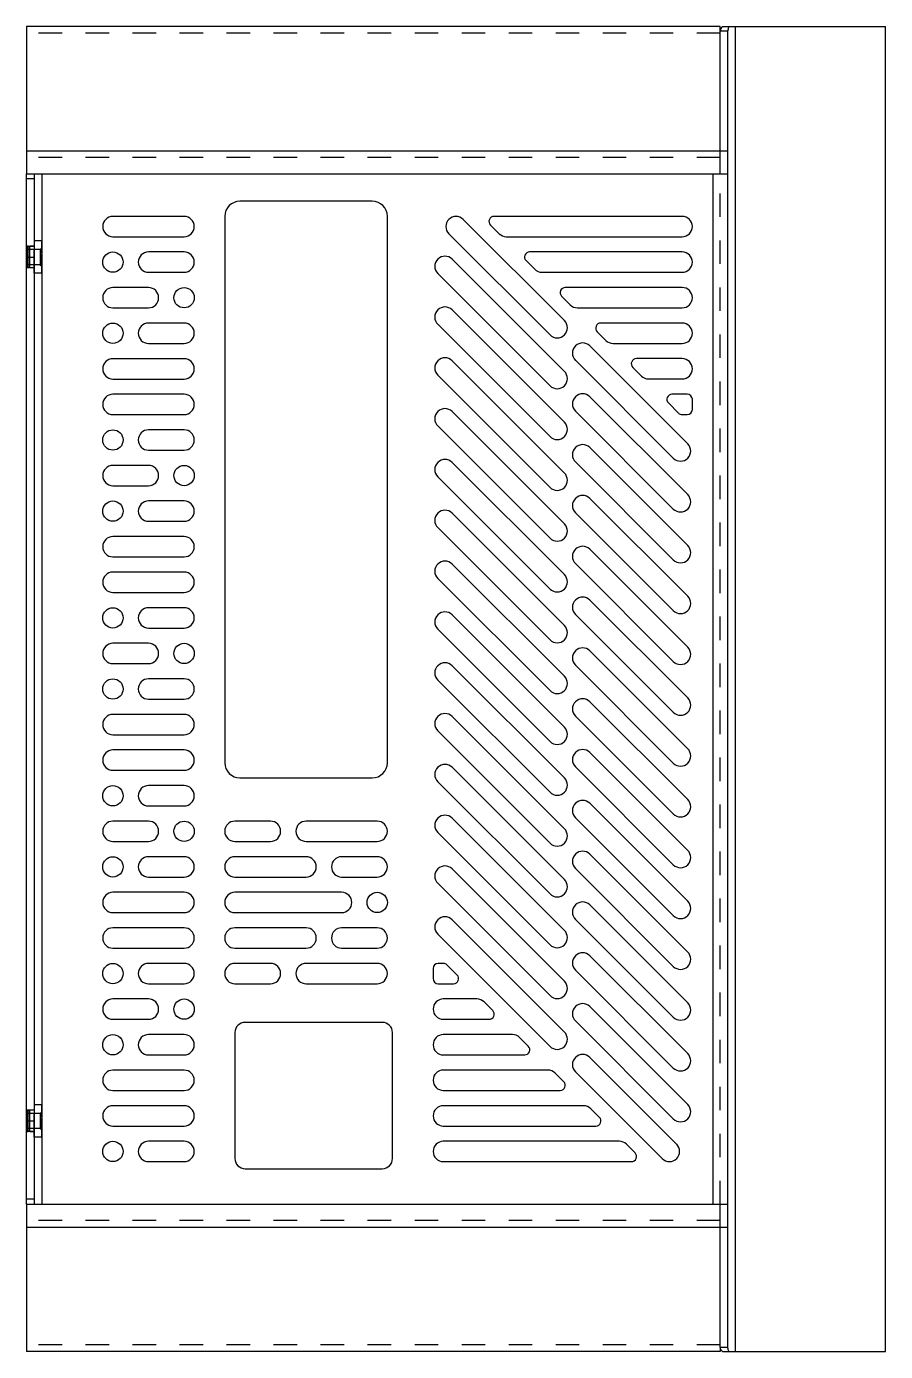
# Model space of a CAD drawing. Header units: millimetres. Extents: x -177 to 18421, y -5017 to 3255.
# Drawn here: x 9648.3 to 9817.3, y 1479.3 to 1740 of the extents above; entities that cross this region are included whole.
import ezdxf

# ---------------------------------------------------------------- set-up
doc = ezdxf.new("R2010")
doc.units = ezdxf.units.MM
doc.header["$LTSCALE"] = 46.255
doc.linetypes.add('HIDDEN', pattern=[0.2, 0.1, -0.1])
doc.layers.get('0').update_dxf_attribs({"linetype": 'CONTINUOUS'})
doc.layers.add('02___PRT_ALL_AXES', color=7, linetype='CONTINUOUS')
doc.layers.add('DEFAULT_2', color=8, linetype='HIDDEN')

msp = doc.modelspace()

# ---------------------------------------------------------------- linework, layer by layer
at = {"color": 7, "linetype": 'Continuous'}
for p, q in [((9648.256, 1739.999), (9648.256, 1711.016)), ((9784.756, 1739.999), (9648.256, 1739.999)), ((9784.756, 1739.133), (9784.756, 1739.999)), ((9784.756, 1739.133), (9786.256, 1739.133)), ((9785.157, 1739.999), (9817.256, 1739.999)), ((9786.256, 1480.133), (9786.256, 1739.133)), ((9787.756, 1479.267), (9787.756, 1739.999)), ((9817.256, 1479.267), (9817.256, 1739.999)), ((9648.256, 1715.52), (9786.256, 1715.52)), ((9648.256, 1711.016), (9786.256, 1711.016)), ((9649.756, 1711.016), (9649.756, 1508.25)), ((9651.256, 1711.016), (9651.256, 1694.633)), ((9783.256, 1711.016), (9783.256, 1508.25)), ((9649.756, 1710.016), (9648.256, 1710.016)), ((9716.256, 1705.633), (9690.256, 1705.633)), ((9679.256, 1702.633), (9665.256, 1702.633)), ((9687.256, 1702.633), (9687.256, 1595.133)), ((9719.256, 1595.133), (9719.256, 1702.633)), ((9777.256, 1702.636), (9740.241, 1702.636)), ((9754.084, 1682.136), (9734.17, 1702.05)), ((9739.534, 1700.929), (9741.241, 1699.222)), ((9665.256, 1698.633), (9679.256, 1698.633)), ((9731.341, 1699.222), (9751.256, 1679.308)), ((9742.655, 1698.636), (9777.256, 1698.636)), ((9679.256, 1695.633), (9672.256, 1695.633)), ((9777.256, 1695.636), (9747.241, 1695.636)), ((9754.084, 1672.136), (9731.998, 1694.222)), ((9746.534, 1693.929), (9748.241, 1692.222)), ((9651.256, 1691.458), (9651.256, 1524.633)), ((9672.256, 1691.633), (9679.256, 1691.633)), ((9729.17, 1691.394), (9751.256, 1669.308)), ((9749.655, 1691.636), (9777.256, 1691.636)), ((9672.256, 1688.633), (9665.256, 1688.633)), ((9777.256, 1688.636), (9754.241, 1688.636)), ((9665.256, 1684.633), (9672.256, 1684.633)), ((9753.534, 1686.929), (9755.241, 1685.222)), ((9756.655, 1684.636), (9777.256, 1684.636)), ((9754.084, 1662.136), (9731.998, 1684.222)), ((9679.256, 1681.633), (9672.256, 1681.633)), ((9729.17, 1681.394), (9751.256, 1659.308)), ((9760.534, 1679.929), (9762.241, 1678.222)), ((9777.256, 1681.636), (9761.241, 1681.636)), ((9672.256, 1677.633), (9679.256, 1677.633)), ((9778.341, 1657.879), (9759.084, 1677.136)), ((9763.655, 1677.636), (9777.256, 1677.636)), ((9679.256, 1674.633), (9665.256, 1674.633)), ((9754.084, 1652.136), (9731.998, 1674.222)), ((9756.256, 1674.308), (9775.513, 1655.05)), ((9777.256, 1674.636), (9768.241, 1674.636)), ((9729.17, 1671.394), (9751.256, 1649.308)), ((9767.534, 1672.929), (9769.241, 1671.222)), ((9665.256, 1670.633), (9679.256, 1670.633)), ((9770.655, 1670.636), (9777.256, 1670.636)), ((9679.256, 1667.633), (9665.256, 1667.633)), ((9778.341, 1647.879), (9759.084, 1667.136)), ((9778.256, 1667.636), (9775.241, 1667.636)), ((9779.256, 1664.636), (9779.256, 1666.636)), ((9665.256, 1663.633), (9679.256, 1663.633)), ((9754.084, 1642.136), (9731.998, 1664.222)), ((9756.256, 1664.308), (9775.513, 1645.05)), ((9774.534, 1665.929), (9776.534, 1663.929)), ((9777.241, 1663.636), (9778.256, 1663.636)), ((9729.17, 1661.394), (9751.256, 1639.308)), ((9679.256, 1660.633), (9672.256, 1660.633)), ((9672.256, 1656.633), (9679.256, 1656.633)), ((9778.341, 1637.879), (9759.084, 1657.136)), ((9672.256, 1653.633), (9665.256, 1653.633)), ((9754.084, 1632.136), (9731.998, 1654.222)), ((9756.256, 1654.308), (9775.513, 1635.05)), ((9729.17, 1651.394), (9751.256, 1629.308)), ((9665.256, 1649.633), (9672.256, 1649.633)), ((9679.256, 1646.633), (9672.256, 1646.633)), ((9778.341, 1627.879), (9759.084, 1647.136)), ((9672.256, 1642.633), (9679.256, 1642.633)), ((9754.084, 1622.136), (9731.998, 1644.222)), ((9756.256, 1644.308), (9775.513, 1625.05)), ((9729.17, 1641.394), (9751.256, 1619.308)), ((9679.256, 1639.633), (9665.256, 1639.633)), ((9665.256, 1635.633), (9679.256, 1635.633)), ((9778.341, 1617.879), (9759.084, 1637.136)), ((9679.256, 1632.633), (9665.256, 1632.633)), ((9754.084, 1612.136), (9731.998, 1634.222)), ((9756.256, 1634.308), (9775.513, 1615.05)), ((9729.17, 1631.394), (9751.256, 1609.308)), ((9665.256, 1628.633), (9679.256, 1628.633)), ((9778.341, 1607.879), (9759.084, 1627.136)), ((9679.256, 1625.633), (9672.256, 1625.633)), ((9754.084, 1602.136), (9731.998, 1624.222)), ((9756.256, 1624.308), (9775.513, 1605.05)), ((9672.256, 1621.633), (9679.256, 1621.633)), ((9729.17, 1621.394), (9751.256, 1599.308)), ((9672.256, 1618.633), (9665.256, 1618.633)), ((9778.341, 1597.879), (9759.084, 1617.136)), ((9665.256, 1614.633), (9672.256, 1614.633)), ((9754.084, 1592.136), (9731.998, 1614.222)), ((9756.256, 1614.308), (9775.513, 1595.05)), ((9679.256, 1611.633), (9672.256, 1611.633)), ((9729.17, 1611.394), (9751.256, 1589.308)), ((9672.256, 1607.633), (9679.256, 1607.633)), ((9778.341, 1587.879), (9759.084, 1607.136)), ((9679.256, 1604.633), (9665.256, 1604.633)), ((9754.084, 1582.136), (9731.998, 1604.222)), ((9756.256, 1604.308), (9775.513, 1585.05)), ((9729.17, 1601.394), (9751.256, 1579.308)), ((9665.256, 1600.633), (9679.256, 1600.633)), ((9679.256, 1597.633), (9665.256, 1597.633)), ((9778.341, 1577.879), (9759.084, 1597.136)), ((9665.256, 1593.633), (9679.256, 1593.633)), ((9754.084, 1572.136), (9731.998, 1594.222)), ((9756.256, 1594.308), (9775.513, 1575.05)), ((9679.256, 1590.633), (9672.256, 1590.633)), ((9690.256, 1592.133), (9716.256, 1592.133)), ((9729.17, 1591.394), (9751.256, 1569.308)), ((9672.256, 1586.633), (9679.256, 1586.633)), ((9778.341, 1567.879), (9759.084, 1587.136)), ((9672.256, 1583.633), (9665.256, 1583.633)), ((9696.256, 1583.633), (9689.256, 1583.633)), ((9717.256, 1583.633), (9703.256, 1583.633)), ((9754.084, 1562.136), (9731.998, 1584.222)), ((9756.256, 1584.308), (9775.513, 1565.05)), ((9729.17, 1581.394), (9751.256, 1559.308)), ((9665.256, 1579.633), (9672.256, 1579.633)), ((9689.256, 1579.633), (9696.256, 1579.633)), ((9703.256, 1579.633), (9717.256, 1579.633)), ((9679.256, 1576.633), (9672.256, 1576.633)), ((9703.256, 1576.633), (9689.256, 1576.633)), ((9717.256, 1576.633), (9710.256, 1576.633)), ((9778.341, 1557.879), (9759.084, 1577.136)), ((9672.256, 1572.633), (9679.256, 1572.633)), ((9689.256, 1572.633), (9703.256, 1572.633)), ((9710.256, 1572.633), (9717.256, 1572.633)), ((9754.084, 1552.136), (9731.998, 1574.222)), ((9756.256, 1574.308), (9775.513, 1555.05)), ((9679.256, 1569.633), (9665.256, 1569.633)), ((9710.256, 1569.633), (9689.256, 1569.633)), ((9729.17, 1571.394), (9751.256, 1549.308)), ((9778.341, 1547.879), (9759.084, 1567.136)), ((9665.256, 1565.633), (9679.256, 1565.633)), ((9689.256, 1565.633), (9710.256, 1565.633)), ((9679.256, 1562.633), (9665.256, 1562.633)), ((9703.256, 1562.633), (9689.256, 1562.633)), ((9717.256, 1562.633), (9710.256, 1562.633)), ((9754.084, 1542.136), (9731.998, 1564.222)), ((9756.256, 1564.308), (9775.513, 1545.05)), ((9729.17, 1561.394), (9751.256, 1539.308)), ((9665.256, 1558.633), (9679.256, 1558.633)), ((9689.256, 1558.633), (9703.256, 1558.633)), ((9710.256, 1558.633), (9717.256, 1558.633)), ((9778.341, 1537.879), (9759.084, 1557.136)), ((9679.256, 1555.633), (9672.256, 1555.633)), ((9696.256, 1555.633), (9689.256, 1555.633)), ((9717.256, 1555.633), (9703.256, 1555.633)), ((9728.256, 1554.636), (9728.256, 1552.636)), ((9730.27, 1555.636), (9729.256, 1555.636)), ((9732.977, 1553.343), (9730.977, 1555.343)), ((9756.256, 1554.308), (9775.513, 1535.05)), ((9672.256, 1551.633), (9679.256, 1551.633)), ((9689.256, 1551.633), (9696.256, 1551.633)), ((9703.256, 1551.633), (9717.256, 1551.633)), ((9729.256, 1551.636), (9732.27, 1551.636)), ((9672.256, 1548.633), (9665.256, 1548.633)), ((9736.856, 1548.636), (9730.256, 1548.636)), ((9739.977, 1546.343), (9738.27, 1548.05)), ((9778.341, 1527.879), (9759.084, 1547.136)), ((9665.256, 1544.633), (9672.256, 1544.633)), ((9718.256, 1544.033), (9691.256, 1544.033)), ((9730.256, 1544.636), (9739.27, 1544.636)), ((9756.256, 1544.308), (9775.513, 1525.05)), ((9679.256, 1541.633), (9672.256, 1541.633)), ((9689.256, 1542.033), (9689.256, 1517.233)), ((9720.256, 1517.233), (9720.256, 1542.033)), ((9743.856, 1541.636), (9730.256, 1541.636)), ((9746.977, 1539.343), (9745.27, 1541.05)), ((9672.256, 1537.633), (9679.256, 1537.633)), ((9730.256, 1537.636), (9746.27, 1537.636)), ((9776.17, 1520.05), (9759.084, 1537.136)), ((9679.256, 1534.633), (9665.256, 1534.633)), ((9750.856, 1534.636), (9730.256, 1534.636)), ((9753.977, 1532.343), (9752.27, 1534.05)), ((9756.256, 1534.308), (9773.341, 1517.222)), ((9665.256, 1530.633), (9679.256, 1530.633)), ((9730.256, 1530.636), (9753.27, 1530.636)), ((9679.256, 1527.633), (9665.256, 1527.633)), ((9757.856, 1527.636), (9730.256, 1527.636)), ((9760.977, 1525.343), (9759.27, 1527.05)), ((9665.256, 1523.633), (9679.256, 1523.633)), ((9730.256, 1523.636), (9760.27, 1523.636)), ((9651.256, 1521.458), (9651.256, 1508.25)), ((9679.256, 1520.633), (9672.256, 1520.633)), ((9764.856, 1520.636), (9730.256, 1520.636)), ((9767.977, 1518.343), (9766.27, 1520.05)), ((9672.256, 1516.633), (9679.256, 1516.633)), ((9691.256, 1515.233), (9718.256, 1515.233)), ((9730.256, 1516.636), (9767.27, 1516.636)), ((9649.756, 1509.25), (9648.256, 1509.25)), ((9648.256, 1508.25), (9786.256, 1508.25)), ((9648.256, 1508.25), (9648.256, 1479.267)), ((9648.256, 1503.747), (9786.256, 1503.747)), ((9784.756, 1479.267), (9648.256, 1479.267)), ((9784.756, 1480.133), (9786.256, 1480.133)), ((9784.756, 1480.133), (9784.756, 1479.267)), ((9785.157, 1479.267), (9817.256, 1479.267))]:
    msp.add_line(p, q, dxfattribs=at)
at = {"color": 3, "linetype": 'Continuous'}
for p, q in [((9784.756, 1711.016), (9784.756, 1739.133)), ((9648.256, 1508.25), (9648.256, 1711.016)), ((9784.756, 1480.133), (9784.756, 1508.25))]:
    msp.add_line(p, q, dxfattribs=at)
at = {"color": 7, "linetype": 'Continuous'}
for centre in [(9665.256, 1693.633), (9679.256, 1686.633), (9665.256, 1679.633), (9665.256, 1658.633), (9679.256, 1651.633), (9665.256, 1644.633), (9665.256, 1623.633), (9679.256, 1616.633), (9665.256, 1609.633), (9665.256, 1588.633), (9679.256, 1581.633), (9665.256, 1574.633), (9717.256, 1567.633), (9665.256, 1553.633), (9679.256, 1546.633), (9665.256, 1539.633), (9665.256, 1518.633)]:
    msp.add_circle(centre, 2, dxfattribs=at)
for centre, radius, start, end in [((9690.256, 1702.633), 3, 90, 180), ((9716.256, 1702.633), 3, 0, 90), ((9665.256, 1700.633), 2, 90, 270), ((9679.256, 1700.633), 2, 270, 90), ((9732.756, 1700.636), 2, 45, 225), ((9740.241, 1701.636), 1, 90, 225), ((9777.256, 1700.636), 2, 270, 90), ((9742.655, 1700.636), 2, 225, 270), ((9672.256, 1693.633), 2, 90, 270), ((9679.256, 1693.633), 2, 270, 90), ((9730.584, 1692.808), 2, 45, 225), ((9747.241, 1694.636), 1, 90, 225), ((9777.256, 1693.636), 2, 270, 90), ((9749.655, 1693.636), 2, 225, 270), ((9665.256, 1686.633), 2, 90, 270), ((9672.256, 1686.633), 2, 270, 90), ((9754.241, 1687.636), 1, 90, 225), ((9777.256, 1686.636), 2, 270, 90), ((9730.584, 1682.808), 2, 45, 225), ((9756.655, 1686.636), 2, 225, 270), ((9752.67, 1680.722), 2, 225, 45), ((9672.256, 1679.633), 2, 90, 270), ((9679.256, 1679.633), 2, 270, 90), ((9761.241, 1680.636), 1, 90, 225), ((9777.256, 1679.636), 2, 270, 90), ((9757.67, 1675.722), 2, 45, 225), ((9763.655, 1679.636), 2, 225, 270), ((9665.256, 1672.633), 2, 90, 270), ((9679.256, 1672.633), 2, 270, 90), ((9730.584, 1672.808), 2, 45, 225), ((9768.241, 1673.636), 1, 90, 225), ((9777.256, 1672.636), 2, 270, 90), ((9752.67, 1670.722), 2, 225, 45), ((9770.655, 1672.636), 2, 225, 270), ((9665.256, 1665.633), 2, 90, 270), ((9679.256, 1665.633), 2, 270, 90), ((9757.67, 1665.722), 2, 45, 225), ((9775.241, 1666.636), 1, 90, 225), ((9778.256, 1666.636), 1, 0, 90), ((9730.584, 1662.808), 2, 45, 225), ((9777.241, 1664.636), 1, 225, 270), ((9778.256, 1664.636), 1, 270, 0), ((9752.67, 1660.722), 2, 225, 45), ((9672.256, 1658.633), 2, 90, 270), ((9679.256, 1658.633), 2, 270, 90), ((9757.67, 1655.722), 2, 45, 225), ((9776.927, 1656.465), 2, 225, 45), ((9665.256, 1651.633), 2, 90, 270), ((9672.256, 1651.633), 2, 270, 90), ((9730.584, 1652.808), 2, 45, 225), ((9752.67, 1650.722), 2, 225, 45), ((9776.927, 1646.465), 2, 225, 45), ((9672.256, 1644.633), 2, 90, 270), ((9679.256, 1644.633), 2, 270, 90), ((9757.67, 1645.722), 2, 45, 225), ((9730.584, 1642.808), 2, 45, 225), ((9752.67, 1640.722), 2, 225, 45), ((9665.256, 1637.633), 2, 90, 270), ((9679.256, 1637.633), 2, 270, 90), ((9757.67, 1635.722), 2, 45, 225), ((9776.927, 1636.465), 2, 225, 45), ((9730.584, 1632.808), 2, 45, 225), ((9665.256, 1630.633), 2, 90, 270), ((9679.256, 1630.633), 2, 270, 90), ((9752.67, 1630.722), 2, 225, 45), ((9757.67, 1625.722), 2, 45, 225), ((9776.927, 1626.465), 2, 225, 45), ((9672.256, 1623.633), 2, 90, 270), ((9679.256, 1623.633), 2, 270, 90), ((9730.584, 1622.808), 2, 45, 225), ((9752.67, 1620.722), 2, 225, 45), ((9665.256, 1616.633), 2, 90, 270), ((9672.256, 1616.633), 2, 270, 90), ((9757.67, 1615.722), 2, 45, 225), ((9776.927, 1616.465), 2, 225, 45), ((9730.584, 1612.808), 2, 45, 225), ((9672.256, 1609.633), 2, 90, 270), ((9679.256, 1609.633), 2, 270, 90), ((9752.67, 1610.722), 2, 225, 45), ((9757.67, 1605.722), 2, 45, 225), ((9776.927, 1606.465), 2, 225, 45), ((9665.256, 1602.633), 2, 90, 270), ((9679.256, 1602.633), 2, 270, 90), ((9730.584, 1602.808), 2, 45, 225), ((9752.67, 1600.722), 2, 225, 45), ((9665.256, 1595.633), 2, 90, 270), ((9679.256, 1595.633), 2, 270, 90), ((9757.67, 1595.722), 2, 45, 225), ((9776.927, 1596.465), 2, 225, 45), ((9690.256, 1595.133), 3, 180, 270), ((9716.256, 1595.133), 3, 270, 0), ((9730.584, 1592.808), 2, 45, 225), ((9672.256, 1588.633), 2, 90, 270), ((9679.256, 1588.633), 2, 270, 90), ((9752.67, 1590.722), 2, 225, 45), ((9776.927, 1586.465), 2, 225, 45), ((9757.67, 1585.722), 2, 45, 225), ((9665.256, 1581.633), 2, 90, 270), ((9672.256, 1581.633), 2, 270, 90), ((9689.256, 1581.633), 2, 90, 270), ((9696.256, 1581.633), 2, 270, 90), ((9703.256, 1581.633), 2, 90, 270), ((9717.256, 1581.633), 2, 270, 90), ((9730.584, 1582.808), 2, 45, 225), ((9752.67, 1580.722), 2, 225, 45), ((9757.67, 1575.722), 2, 45, 225), ((9776.927, 1576.465), 2, 225, 45), ((9672.256, 1574.633), 2, 90, 270), ((9679.256, 1574.633), 2, 270, 90), ((9689.256, 1574.633), 2, 90, 270), ((9703.256, 1574.633), 2, 270, 90), ((9710.256, 1574.633), 2, 90, 270), ((9717.256, 1574.633), 2, 270, 90), ((9730.584, 1572.808), 2, 45, 225), ((9665.256, 1567.633), 2, 90, 270), ((9679.256, 1567.633), 2, 270, 90), ((9689.256, 1567.633), 2, 90, 270), ((9710.256, 1567.633), 2, 270, 90), ((9752.67, 1570.722), 2, 225, 45), ((9757.67, 1565.722), 2, 45, 225), ((9776.927, 1566.465), 2, 225, 45), ((9730.584, 1562.808), 2, 45, 225), ((9665.256, 1560.633), 2, 90, 270), ((9679.256, 1560.633), 2, 270, 90), ((9689.256, 1560.633), 2, 90, 270), ((9703.256, 1560.633), 2, 270, 90), ((9710.256, 1560.633), 2, 90, 270), ((9717.256, 1560.633), 2, 270, 90), ((9752.67, 1560.722), 2, 225, 45), ((9757.67, 1555.722), 2, 45, 225), ((9776.927, 1556.465), 2, 225, 45), ((9672.256, 1553.633), 2, 90, 270), ((9679.256, 1553.633), 2, 270, 90), ((9689.256, 1553.633), 2, 90, 270), ((9696.256, 1553.633), 2, 270, 90), ((9703.256, 1553.633), 2, 90, 270), ((9717.256, 1553.633), 2, 270, 90), ((9729.256, 1554.636), 1, 90, 180), ((9730.27, 1554.636), 1, 45, 90), ((9729.256, 1552.636), 1, 180, 270), ((9732.27, 1552.636), 1, 270, 45), ((9752.67, 1550.722), 2, 225, 45), ((9665.256, 1546.633), 2, 90, 270), ((9672.256, 1546.633), 2, 270, 90), ((9730.256, 1546.636), 2, 90, 270), ((9736.856, 1546.636), 2, 45, 90), ((9739.27, 1545.636), 1, 270, 45), ((9757.67, 1545.722), 2, 45, 225), ((9776.927, 1546.465), 2, 225, 45), ((9691.256, 1542.033), 2, 90, 180), ((9718.256, 1542.033), 2, 0, 90), ((9672.256, 1539.633), 2, 90, 270), ((9679.256, 1539.633), 2, 270, 90), ((9730.256, 1539.636), 2, 90, 270), ((9743.856, 1539.636), 2, 45, 90), ((9752.67, 1540.722), 2, 225, 45), ((9746.27, 1538.636), 1, 270, 45), ((9757.67, 1535.722), 2, 45, 225), ((9776.927, 1536.465), 2, 225, 45), ((9665.256, 1532.633), 2, 90, 270), ((9679.256, 1532.633), 2, 270, 90), ((9730.256, 1532.636), 2, 90, 270), ((9750.856, 1532.636), 2, 45, 90), ((9753.27, 1531.636), 1, 270, 45), ((9665.256, 1525.633), 2, 90, 270), ((9679.256, 1525.633), 2, 270, 90), ((9730.256, 1525.636), 2, 90, 270), ((9757.856, 1525.636), 2, 45, 90), ((9760.27, 1524.636), 1, 270, 45), ((9776.927, 1526.465), 2, 225, 45), ((9672.256, 1518.633), 2, 90, 270), ((9679.256, 1518.633), 2, 270, 90), ((9730.256, 1518.636), 2, 90, 270), ((9764.856, 1518.636), 2, 45, 90), ((9767.27, 1517.636), 1, 270, 45), ((9774.756, 1518.636), 2, 225, 45), ((9691.256, 1517.233), 2, 180, 270), ((9718.256, 1517.233), 2, 270, 0)]:
    msp.add_arc(centre, radius, start, end, dxfattribs=at)
at = {"color": 3, "linetype": 'Continuous'}
for points in [[(9784.864, 1739.594), (9784.796, 1739.452), (9784.756, 1739.291), (9784.756, 1739.133)], [(9785.157, 1739.999), (9785.04, 1739.881), (9784.936, 1739.745), (9784.864, 1739.594)], [(9784.864, 1479.672), (9784.796, 1479.814), (9784.756, 1479.975), (9784.756, 1480.133)], [(9785.157, 1479.267), (9785.04, 1479.385), (9784.936, 1479.522), (9784.864, 1479.672)]]:
    msp.add_open_spline(points, degree=3, dxfattribs=at)
at = {"color": 7, "linetype": 'Continuous'}
for points in [[(9786.457, 1739.999), (9786.425, 1739.936), (9786.307, 1739.662), (9786.256, 1739.361), (9786.256, 1739.133)], [(9786.457, 1479.267), (9786.425, 1479.33), (9786.307, 1479.604), (9786.256, 1479.906), (9786.256, 1480.133)]]:
    msp.add_open_spline(points, degree=3, knots=[0, 0, 0, 0, 0.2366723, 1, 1, 1, 1], dxfattribs=at)
at = {"layer": '02___PRT_ALL_AXES', "color": 8, "linetype": 'HIDDEN'}
for p, q in [((9649.756, 1691.458), (9649.756, 1697.808)), ((9648.256, 1696.733), (9648.256, 1692.533)), ((9649.756, 1696.733), (9648.256, 1696.733)), ((9648.386, 1692.523), (9648.386, 1696.743)), ((9648.516, 1696.743), (9648.386, 1696.743)), ((9650.956, 1696.133), (9648.386, 1696.133)), ((9648.516, 1696.743), (9648.516, 1692.523)), ((9648.906, 1696.543), (9648.516, 1696.743)), ((9648.906, 1692.523), (9648.906, 1696.743)), ((9649.756, 1696.743), (9648.906, 1696.743)), ((9648.256, 1694.633), (9649.756, 1694.633)), ((9649.756, 1692.533), (9648.256, 1692.533)), ((9650.956, 1693.133), (9648.386, 1693.133)), ((9648.516, 1692.523), (9648.386, 1692.523)), ((9648.906, 1692.723), (9648.516, 1692.523)), ((9649.756, 1692.523), (9648.906, 1692.523)), ((9648.256, 1526.733), (9648.256, 1522.533)), ((9649.756, 1526.733), (9648.256, 1526.733)), ((9648.386, 1522.523), (9648.386, 1526.743)), ((9648.516, 1526.743), (9648.386, 1526.743)), ((9650.956, 1526.133), (9648.386, 1526.133)), ((9648.906, 1526.543), (9648.516, 1526.743)), ((9648.516, 1526.743), (9648.516, 1522.523)), ((9648.906, 1522.523), (9648.906, 1526.743)), ((9649.756, 1526.743), (9648.906, 1526.743)), ((9649.756, 1521.458), (9649.756, 1527.808)), ((9648.256, 1524.633), (9649.756, 1524.633)), ((9650.956, 1523.133), (9648.386, 1523.133)), ((9648.906, 1522.723), (9648.516, 1522.523)), ((9649.756, 1522.533), (9648.256, 1522.533)), ((9648.516, 1522.523), (9648.386, 1522.523)), ((9649.756, 1522.523), (9648.906, 1522.523))]:
    msp.add_line(p, q, dxfattribs=at)
at = {"layer": '02___PRT_ALL_AXES', "color": 7, "linetype": 'Continuous'}
for p, q in [((9651.256, 1697.808), (9649.756, 1697.808)), ((9651.256, 1691.458), (9651.256, 1694.633)), ((9651.256, 1691.458), (9649.756, 1691.458)), ((9651.256, 1527.808), (9649.756, 1527.808)), ((9651.256, 1521.458), (9651.256, 1524.633)), ((9651.256, 1521.458), (9649.756, 1521.458))]:
    msp.add_line(p, q, dxfattribs=at)
at = {"layer": 'DEFAULT_2', "color": 8, "linetype": 'HIDDEN'}
for p, q in [((9784.756, 1738.7), (9648.256, 1738.7)), ((9784.756, 1714.221), (9648.256, 1714.221)), ((9784.756, 1508.25), (9784.756, 1711.016)), ((9651.206, 1697.657), (9651.206, 1695.37)), ((9651.256, 1697.657), (9651.206, 1697.657)), ((9651.256, 1697.565), (9651.206, 1697.565)), ((9651.256, 1697.489), (9651.206, 1697.489)), ((9651.256, 1697.435), (9651.206, 1697.435)), ((9651.256, 1697.398), (9651.206, 1697.398)), ((9650.956, 1696.133), (9651.256, 1696.433)), ((9650.956, 1696.133), (9650.956, 1693.133)), ((9651.256, 1697.117), (9651.206, 1697.117)), ((9651.256, 1697.067), (9651.206, 1697.067)), ((9651.256, 1697.052), (9651.206, 1697.052)), ((9651.256, 1697.034), (9651.206, 1697.034)), ((9651.256, 1696.993), (9651.206, 1696.993)), ((9651.256, 1696.991), (9651.206, 1696.991)), ((9651.256, 1696.987), (9651.206, 1696.987)), ((9651.256, 1696.986), (9651.206, 1696.986)), ((9651.256, 1696.968), (9651.206, 1696.968)), ((9651.256, 1696.965), (9651.206, 1696.965)), ((9651.256, 1696.961), (9651.206, 1696.961)), ((9651.256, 1696.959), (9651.206, 1696.959)), ((9651.256, 1696.957), (9651.206, 1696.957)), ((9651.256, 1696.953), (9651.206, 1696.953)), ((9651.256, 1696.925), (9651.206, 1696.925)), ((9651.256, 1696.919), (9651.206, 1696.919)), ((9651.256, 1696.912), (9651.206, 1696.912)), ((9651.256, 1696.91), (9651.206, 1696.91)), ((9651.256, 1696.898), (9651.206, 1696.898)), ((9651.256, 1696.882), (9651.206, 1696.882)), ((9651.256, 1696.876), (9651.206, 1696.876)), ((9651.256, 1696.869), (9651.206, 1696.869)), ((9651.256, 1696.869), (9651.206, 1696.869)), ((9651.256, 1696.857), (9651.206, 1696.857)), ((9651.256, 1696.857), (9651.206, 1696.857)), ((9651.256, 1696.849), (9651.206, 1696.849)), ((9651.256, 1696.831), (9651.206, 1696.831)), ((9651.256, 1696.814), (9651.206, 1696.814)), ((9651.256, 1696.814), (9651.206, 1696.814)), ((9651.256, 1696.803), (9651.206, 1696.803)), ((9651.256, 1696.79), (9651.206, 1696.79)), ((9651.256, 1696.787), (9651.206, 1696.787)), ((9651.256, 1696.784), (9651.206, 1696.784)), ((9651.256, 1696.772), (9651.206, 1696.772)), ((9651.256, 1696.772), (9651.206, 1696.772)), ((9651.256, 1696.764), (9651.206, 1696.764)), ((9651.256, 1696.76), (9651.206, 1696.76)), ((9651.256, 1696.742), (9651.206, 1696.742)), ((9651.256, 1696.74), (9651.206, 1696.74)), ((9651.256, 1696.738), (9651.206, 1696.738)), ((9651.256, 1696.735), (9651.206, 1696.735)), ((9651.256, 1696.727), (9651.206, 1696.727)), ((9651.256, 1696.724), (9651.206, 1696.724)), ((9651.256, 1696.716), (9651.206, 1696.716)), ((9651.256, 1696.714), (9651.206, 1696.714)), ((9651.256, 1696.691), (9651.206, 1696.691)), ((9651.256, 1696.679), (9651.206, 1696.679)), ((9651.256, 1696.666), (9651.206, 1696.666)), ((9651.256, 1696.664), (9651.206, 1696.664)), ((9651.256, 1696.656), (9651.206, 1696.656)), ((9651.256, 1696.652), (9651.206, 1696.652)), ((9651.256, 1696.65), (9651.206, 1696.65)), ((9651.256, 1696.647), (9651.206, 1696.647)), ((9651.256, 1696.638), (9651.206, 1696.638)), ((9651.256, 1696.635), (9651.206, 1696.635)), ((9651.256, 1696.612), (9651.206, 1696.612)), ((9651.256, 1696.609), (9651.206, 1696.609)), ((9651.256, 1696.577), (9651.206, 1696.577)), ((9651.256, 1696.571), (9651.206, 1696.571)), ((9651.256, 1696.557), (9651.206, 1696.557)), ((9651.256, 1696.556), (9651.206, 1696.556)), ((9651.256, 1696.55), (9651.206, 1696.55)), ((9651.256, 1696.525), (9651.206, 1696.525)), ((9651.256, 1696.516), (9651.206, 1696.516)), ((9651.256, 1696.513), (9651.206, 1696.513)), ((9651.256, 1696.482), (9651.206, 1696.482)), ((9651.256, 1696.472), (9651.206, 1696.472)), ((9651.256, 1696.455), (9651.206, 1696.455)), ((9651.256, 1696.419), (9651.206, 1696.419)), ((9651.256, 1696.41), (9651.206, 1696.41)), ((9651.256, 1696.362), (9651.206, 1696.362)), ((9651.256, 1696.359), (9651.206, 1696.359)), ((9651.256, 1696.303), (9651.206, 1696.303)), ((9651.256, 1696.293), (9651.206, 1696.293)), ((9651.256, 1696.275), (9651.206, 1696.275)), ((9651.256, 1696.269), (9651.206, 1696.269)), ((9651.256, 1696.262), (9651.206, 1696.262)), ((9651.256, 1696.246), (9651.206, 1696.246)), ((9651.256, 1696.241), (9651.206, 1696.241)), ((9651.256, 1696.232), (9651.206, 1696.232)), ((9651.256, 1696.218), (9651.206, 1696.218)), ((9651.256, 1696.2), (9651.206, 1696.2)), ((9651.256, 1696.179), (9651.206, 1696.179)), ((9651.256, 1696.175), (9651.206, 1696.175)), ((9651.256, 1696.166), (9651.206, 1696.166)), ((9651.256, 1696.156), (9651.206, 1696.156)), ((9651.256, 1696.152), (9651.206, 1696.152)), ((9651.256, 1696.021), (9651.206, 1696.021)), ((9651.256, 1696.02), (9651.206, 1696.02)), ((9651.256, 1695.979), (9651.206, 1695.979)), ((9651.256, 1695.952), (9651.206, 1695.952)), ((9651.256, 1695.882), (9651.206, 1695.882)), ((9651.256, 1695.631), (9651.206, 1695.631)), ((9651.256, 1695.571), (9651.206, 1695.571)), ((9651.256, 1695.557), (9651.206, 1695.557)), ((9651.256, 1695.535), (9651.206, 1695.535)), ((9651.256, 1695.46), (9651.206, 1695.46)), ((9651.256, 1695.406), (9651.206, 1695.406)), ((9651.256, 1695.37), (9651.206, 1695.37)), ((9651.206, 1695.175), (9651.206, 1694.696)), ((9651.256, 1695.175), (9651.206, 1695.175)), ((9651.256, 1695.164), (9651.206, 1695.164)), ((9651.256, 1695.159), (9651.206, 1695.159)), ((9651.256, 1695.13), (9651.206, 1695.13)), ((9651.256, 1695.119), (9651.206, 1695.119)), ((9651.256, 1695.098), (9651.206, 1695.098)), ((9651.256, 1695.092), (9651.206, 1695.092)), ((9651.256, 1695.082), (9651.206, 1695.082)), ((9651.256, 1695.08), (9651.206, 1695.08)), ((9651.256, 1695.074), (9651.206, 1695.074)), ((9651.256, 1695.071), (9651.206, 1695.071)), ((9651.256, 1695.062), (9651.206, 1695.062)), ((9651.256, 1695.06), (9651.206, 1695.06)), ((9651.256, 1695.048), (9651.206, 1695.048)), ((9651.256, 1695.018), (9651.206, 1695.018)), ((9651.256, 1695.017), (9651.206, 1695.017)), ((9651.256, 1695.016), (9651.206, 1695.016)), ((9651.256, 1695.015), (9651.206, 1695.015)), ((9651.256, 1695.007), (9651.206, 1695.007)), ((9651.256, 1695), (9651.206, 1695)), ((9651.256, 1694.99), (9651.206, 1694.99)), ((9651.256, 1694.966), (9651.206, 1694.966)), ((9651.256, 1694.961), (9651.206, 1694.961)), ((9651.256, 1694.96), (9651.206, 1694.96)), ((9651.256, 1694.953), (9651.206, 1694.953)), ((9651.256, 1694.921), (9651.206, 1694.921)), ((9651.256, 1694.913), (9651.206, 1694.913)), ((9651.256, 1694.901), (9651.206, 1694.901)), ((9651.256, 1694.895), (9651.206, 1694.895)), ((9651.256, 1694.892), (9651.206, 1694.892)), ((9651.256, 1694.878), (9651.206, 1694.878)), ((9651.256, 1694.85), (9651.206, 1694.85)), ((9651.256, 1694.849), (9651.206, 1694.849)), ((9651.256, 1694.847), (9651.206, 1694.847)), ((9651.256, 1694.84), (9651.206, 1694.84)), ((9651.256, 1694.839), (9651.206, 1694.839)), ((9651.256, 1694.833), (9651.206, 1694.833)), ((9651.256, 1694.811), (9651.206, 1694.811)), ((9651.256, 1694.805), (9651.206, 1694.805)), ((9651.256, 1694.797), (9651.206, 1694.797)), ((9651.256, 1694.785), (9651.206, 1694.785)), ((9651.256, 1694.781), (9651.206, 1694.781)), ((9651.256, 1694.779), (9651.206, 1694.779)), ((9651.256, 1694.778), (9651.206, 1694.778)), ((9651.256, 1694.773), (9651.206, 1694.773)), ((9650.956, 1693.133), (9651.256, 1692.833)), ((9651.256, 1694.74), (9651.206, 1694.74)), ((9651.256, 1694.732), (9651.206, 1694.732)), ((9651.256, 1694.727), (9651.206, 1694.727)), ((9651.256, 1694.711), (9651.206, 1694.711)), ((9651.256, 1694.705), (9651.206, 1694.705)), ((9651.256, 1694.7), (9651.206, 1694.7)), ((9651.256, 1694.696), (9651.206, 1694.696)), ((9651.256, 1694.633), (9651.256, 1691.458)), ((9650.956, 1526.133), (9651.256, 1526.433)), ((9650.956, 1526.133), (9650.956, 1523.133)), ((9651.206, 1527.657), (9651.206, 1525.37)), ((9651.256, 1527.657), (9651.206, 1527.657)), ((9651.256, 1527.565), (9651.206, 1527.565)), ((9651.256, 1527.489), (9651.206, 1527.489)), ((9651.256, 1527.435), (9651.206, 1527.435)), ((9651.256, 1527.398), (9651.206, 1527.398)), ((9651.256, 1527.117), (9651.206, 1527.117)), ((9651.256, 1527.067), (9651.206, 1527.067)), ((9651.256, 1527.052), (9651.206, 1527.052)), ((9651.256, 1527.034), (9651.206, 1527.034)), ((9651.256, 1526.993), (9651.206, 1526.993)), ((9651.256, 1526.991), (9651.206, 1526.991)), ((9651.256, 1526.987), (9651.206, 1526.987)), ((9651.256, 1526.986), (9651.206, 1526.986)), ((9651.256, 1526.968), (9651.206, 1526.968)), ((9651.256, 1526.965), (9651.206, 1526.965)), ((9651.256, 1526.961), (9651.206, 1526.961)), ((9651.256, 1526.959), (9651.206, 1526.959)), ((9651.256, 1526.957), (9651.206, 1526.957)), ((9651.256, 1526.953), (9651.206, 1526.953)), ((9651.256, 1526.925), (9651.206, 1526.925)), ((9651.256, 1526.919), (9651.206, 1526.919)), ((9651.256, 1526.912), (9651.206, 1526.912)), ((9651.256, 1526.91), (9651.206, 1526.91)), ((9651.256, 1526.898), (9651.206, 1526.898)), ((9651.256, 1526.882), (9651.206, 1526.882)), ((9651.256, 1526.876), (9651.206, 1526.876)), ((9651.256, 1526.869), (9651.206, 1526.869)), ((9651.256, 1526.869), (9651.206, 1526.869)), ((9651.256, 1526.857), (9651.206, 1526.857)), ((9651.256, 1526.857), (9651.206, 1526.857)), ((9651.256, 1526.849), (9651.206, 1526.849)), ((9651.256, 1526.831), (9651.206, 1526.831)), ((9651.256, 1526.814), (9651.206, 1526.814)), ((9651.256, 1526.814), (9651.206, 1526.814)), ((9651.256, 1526.803), (9651.206, 1526.803)), ((9651.256, 1526.79), (9651.206, 1526.79)), ((9651.256, 1526.787), (9651.206, 1526.787)), ((9651.256, 1526.784), (9651.206, 1526.784)), ((9651.256, 1526.772), (9651.206, 1526.772)), ((9651.256, 1526.772), (9651.206, 1526.772)), ((9651.256, 1526.764), (9651.206, 1526.764)), ((9651.256, 1526.76), (9651.206, 1526.76)), ((9651.256, 1526.742), (9651.206, 1526.742)), ((9651.256, 1526.74), (9651.206, 1526.74)), ((9651.256, 1526.738), (9651.206, 1526.738)), ((9651.256, 1526.735), (9651.206, 1526.735)), ((9651.256, 1526.727), (9651.206, 1526.727)), ((9651.256, 1526.724), (9651.206, 1526.724)), ((9651.256, 1526.716), (9651.206, 1526.716)), ((9651.256, 1526.714), (9651.206, 1526.714)), ((9651.256, 1526.691), (9651.206, 1526.691)), ((9651.256, 1526.679), (9651.206, 1526.679)), ((9651.256, 1526.666), (9651.206, 1526.666)), ((9651.256, 1526.664), (9651.206, 1526.664)), ((9651.256, 1526.656), (9651.206, 1526.656)), ((9651.256, 1526.652), (9651.206, 1526.652)), ((9651.256, 1526.65), (9651.206, 1526.65)), ((9651.256, 1526.647), (9651.206, 1526.647)), ((9651.256, 1526.638), (9651.206, 1526.638)), ((9651.256, 1526.635), (9651.206, 1526.635)), ((9651.256, 1526.612), (9651.206, 1526.612)), ((9651.256, 1526.609), (9651.206, 1526.609)), ((9651.256, 1526.577), (9651.206, 1526.577)), ((9651.256, 1526.571), (9651.206, 1526.571)), ((9651.256, 1526.557), (9651.206, 1526.557)), ((9651.256, 1526.556), (9651.206, 1526.556)), ((9651.256, 1526.55), (9651.206, 1526.55)), ((9651.256, 1526.525), (9651.206, 1526.525)), ((9651.256, 1526.516), (9651.206, 1526.516)), ((9651.256, 1526.513), (9651.206, 1526.513)), ((9651.256, 1526.482), (9651.206, 1526.482)), ((9651.256, 1526.472), (9651.206, 1526.472)), ((9651.256, 1526.455), (9651.206, 1526.455)), ((9651.256, 1526.419), (9651.206, 1526.419)), ((9651.256, 1526.41), (9651.206, 1526.41)), ((9651.256, 1526.362), (9651.206, 1526.362)), ((9651.256, 1526.359), (9651.206, 1526.359)), ((9651.256, 1526.303), (9651.206, 1526.303)), ((9651.256, 1526.293), (9651.206, 1526.293)), ((9651.256, 1526.275), (9651.206, 1526.275)), ((9651.256, 1526.269), (9651.206, 1526.269)), ((9651.256, 1526.262), (9651.206, 1526.262)), ((9651.256, 1526.246), (9651.206, 1526.246)), ((9651.256, 1526.241), (9651.206, 1526.241)), ((9651.256, 1526.232), (9651.206, 1526.232)), ((9651.256, 1526.218), (9651.206, 1526.218)), ((9651.256, 1526.2), (9651.206, 1526.2)), ((9651.256, 1526.179), (9651.206, 1526.179)), ((9651.256, 1526.175), (9651.206, 1526.175)), ((9651.256, 1526.166), (9651.206, 1526.166)), ((9651.256, 1526.156), (9651.206, 1526.156)), ((9651.256, 1526.152), (9651.206, 1526.152)), ((9651.256, 1526.021), (9651.206, 1526.021)), ((9651.256, 1526.02), (9651.206, 1526.02)), ((9651.256, 1525.979), (9651.206, 1525.979)), ((9651.256, 1525.952), (9651.206, 1525.952)), ((9651.256, 1525.882), (9651.206, 1525.882)), ((9651.256, 1525.631), (9651.206, 1525.631)), ((9651.256, 1525.571), (9651.206, 1525.571)), ((9651.256, 1525.557), (9651.206, 1525.557)), ((9651.256, 1525.535), (9651.206, 1525.535)), ((9651.256, 1525.46), (9651.206, 1525.46)), ((9651.256, 1525.406), (9651.206, 1525.406)), ((9651.256, 1525.37), (9651.206, 1525.37)), ((9650.956, 1523.133), (9651.256, 1522.833)), ((9651.206, 1525.175), (9651.206, 1524.696)), ((9651.256, 1525.175), (9651.206, 1525.175)), ((9651.256, 1525.164), (9651.206, 1525.164)), ((9651.256, 1525.159), (9651.206, 1525.159)), ((9651.256, 1525.13), (9651.206, 1525.13)), ((9651.256, 1525.119), (9651.206, 1525.119)), ((9651.256, 1525.098), (9651.206, 1525.098)), ((9651.256, 1525.092), (9651.206, 1525.092)), ((9651.256, 1525.082), (9651.206, 1525.082)), ((9651.256, 1525.08), (9651.206, 1525.08)), ((9651.256, 1525.074), (9651.206, 1525.074)), ((9651.256, 1525.071), (9651.206, 1525.071)), ((9651.256, 1525.062), (9651.206, 1525.062)), ((9651.256, 1525.06), (9651.206, 1525.06)), ((9651.256, 1525.048), (9651.206, 1525.048)), ((9651.256, 1525.018), (9651.206, 1525.018)), ((9651.256, 1525.017), (9651.206, 1525.017)), ((9651.256, 1525.016), (9651.206, 1525.016)), ((9651.256, 1525.015), (9651.206, 1525.015)), ((9651.256, 1525.007), (9651.206, 1525.007)), ((9651.256, 1525), (9651.206, 1525)), ((9651.256, 1524.99), (9651.206, 1524.99)), ((9651.256, 1524.966), (9651.206, 1524.966)), ((9651.256, 1524.961), (9651.206, 1524.961)), ((9651.256, 1524.96), (9651.206, 1524.96)), ((9651.256, 1524.953), (9651.206, 1524.953)), ((9651.256, 1524.921), (9651.206, 1524.921)), ((9651.256, 1524.913), (9651.206, 1524.913)), ((9651.256, 1524.901), (9651.206, 1524.901)), ((9651.256, 1524.895), (9651.206, 1524.895)), ((9651.256, 1524.892), (9651.206, 1524.892)), ((9651.256, 1524.878), (9651.206, 1524.878)), ((9651.256, 1524.85), (9651.206, 1524.85)), ((9651.256, 1524.849), (9651.206, 1524.849)), ((9651.256, 1524.847), (9651.206, 1524.847)), ((9651.256, 1524.84), (9651.206, 1524.84)), ((9651.256, 1524.839), (9651.206, 1524.839)), ((9651.256, 1524.833), (9651.206, 1524.833)), ((9651.256, 1524.811), (9651.206, 1524.811)), ((9651.256, 1524.805), (9651.206, 1524.805)), ((9651.256, 1524.797), (9651.206, 1524.797)), ((9651.256, 1524.785), (9651.206, 1524.785)), ((9651.256, 1524.781), (9651.206, 1524.781)), ((9651.256, 1524.779), (9651.206, 1524.779)), ((9651.256, 1524.778), (9651.206, 1524.778)), ((9651.256, 1524.773), (9651.206, 1524.773)), ((9651.256, 1524.74), (9651.206, 1524.74)), ((9651.256, 1524.732), (9651.206, 1524.732)), ((9651.256, 1524.727), (9651.206, 1524.727)), ((9651.256, 1524.711), (9651.206, 1524.711)), ((9651.256, 1524.705), (9651.206, 1524.705)), ((9651.256, 1524.7), (9651.206, 1524.7)), ((9651.256, 1524.696), (9651.206, 1524.696)), ((9651.256, 1524.633), (9651.256, 1521.458)), ((9784.756, 1505.046), (9648.256, 1505.046)), ((9784.756, 1480.566), (9648.256, 1480.566))]:
    msp.add_line(p, q, dxfattribs=at)

doc.saveas('drawing.dxf')
